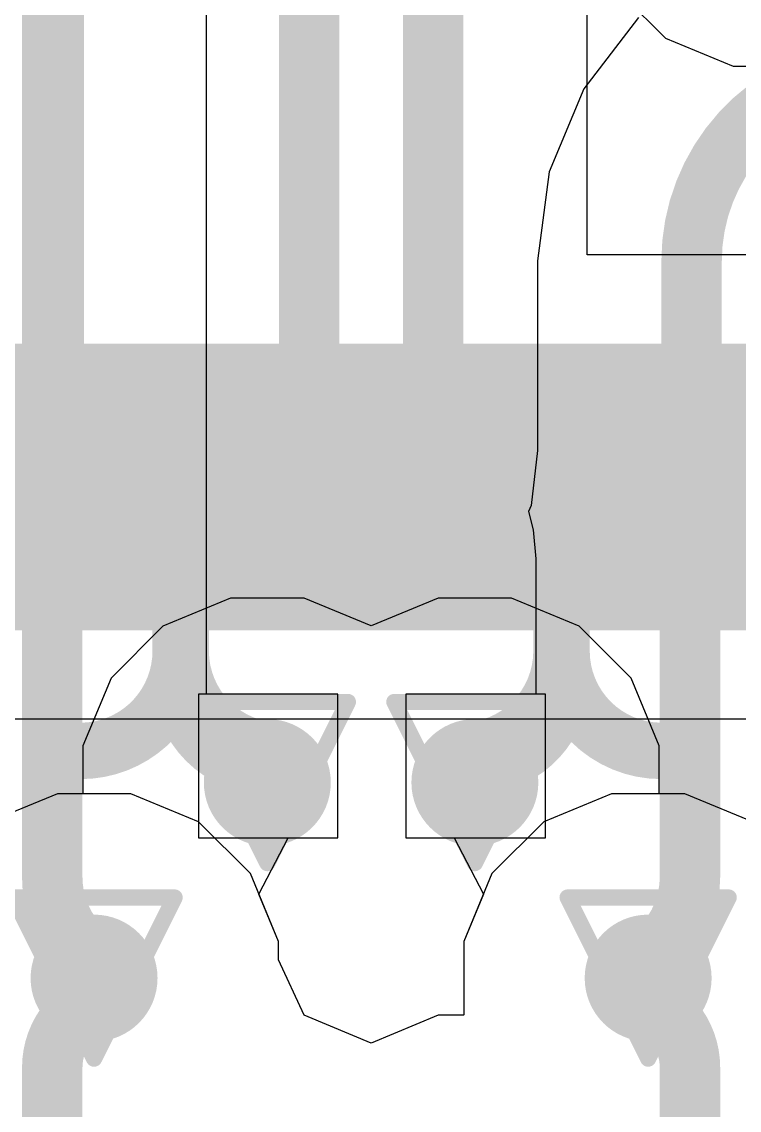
# Model space of a CAD drawing. Header units: inches. Extents: x -5 to 234, y -4 to 104.
# Drawn here: x 55.199 to 57.46, y -0.924 to 2.506 of the extents above; entities that cross this region are included whole.
import ezdxf

# ---------------------------------------------------------------- set-up
doc = ezdxf.new("R2010")
doc.units = ezdxf.units.IN
for name, color, linetype in [('Bottom Layer', 5, 'Continuous'), ('Drill Drawing', 1, 'Continuous'), ('GND', 16, 'Continuous'), ('POWER', 76, 'Continuous'), ('Top Layer', 1, 'Continuous'), ('Top Solder', 216, 'Continuous'), ('Via Holes', 16, 'Continuous')]:
    doc.layers.add(name, color=color, linetype=linetype)

# ---------------------------------------------------------------- blocks, each defined once
blk = doc.blocks.new('DF40C_100DS_0_4V_51__13')
at = {"layer": 'Top Layer'}
for points in [[(-16.10000082, 0.35000057), (-15.90000122, 0.35000057), (-15.90000122, -0.35000057), (-16.10000082, -0.35000057)], [(-15.70000162, 0.35000057), (-15.50000202, 0.35000057), (-15.50000202, -0.35000057), (-15.70000162, -0.35000057)], [(-15.29999988, 0.35000057), (-15.10000028, 0.35000057), (-15.10000028, -0.35000057), (-15.29999988, -0.35000057)], [(-14.90000322, 0.35000057), (-14.70000362, 0.35000057), (-14.70000362, -0.35000057), (-14.90000322, -0.35000057)], [(-14.50000402, 0.34999803), (-14.30000442, 0.34999803), (-14.30000442, -0.35000311), (-14.50000402, -0.35000311)], [(-14.10000228, 0.35000057), (-13.90000268, 0.35000057), (-13.90000268, -0.35000057), (-14.10000228, -0.35000057)]]:
    blk.add_hatch(color=1, dxfattribs=at).paths.add_polyline_path(points)
at = {"layer": 'Top Solder'}
for points in [[(-16.20160082, 0.45160057), (-15.79840122, 0.45160057), (-15.79840122, -0.45160057), (-16.20160082, -0.45160057)], [(-15.80160162, 0.45160057), (-15.39840202, 0.45160057), (-15.39840202, -0.45160057), (-15.80160162, -0.45160057)], [(-15.40159988, 0.45160057), (-14.99840028, 0.45160057), (-14.99840028, -0.45160057), (-15.40159988, -0.45160057)], [(-15.00160322, 0.45160057), (-14.59840362, 0.45160057), (-14.59840362, -0.45160057), (-15.00160322, -0.45160057)], [(-14.60160402, 0.4515980299999999), (-14.19840442, 0.4515980299999999), (-14.19840442, -0.45160311), (-14.60160402, -0.45160311)], [(-14.20160228, 0.45160057), (-13.79840268, 0.45160057), (-13.79840268, -0.45160057), (-14.20160228, -0.45160057)]]:
    blk.add_hatch(color=216, dxfattribs=at).paths.add_polyline_path(points)

msp = doc.modelspace()

# ---------------------------------------------------------------- hatches: boundary and pattern name
at = {"layer": 'Bottom Layer'}
h = msp.add_hatch(color=5, dxfattribs=at)
edge = h.paths.add_edge_path()
edge.add_arc((55.97290812, 0.108204), 0.1999996, 0, 360)
h = msp.add_hatch(color=5, dxfattribs=at)
edge = h.paths.add_edge_path()
edge.add_arc((56.62690986, 0.108204), 0.1999996, 0, 360)
h = msp.add_hatch(color=5, dxfattribs=at)
edge = h.paths.add_edge_path()
edge.add_arc((55.42692242, -0.508), 0.1999996, 0, 360)
h = msp.add_hatch(color=5, dxfattribs=at)
edge = h.paths.add_edge_path()
edge.add_arc((57.17292096, -0.50800254), 0.1999996, 0, 360)
at = {"layer": 'GND'}
h = msp.add_hatch(color=16, dxfattribs=at)
edge = h.paths.add_edge_path()
edge.add_arc((55.97290812, 0.108204), 0.1999996, 0, 360)
h = msp.add_hatch(color=16, dxfattribs=at)
edge = h.paths.add_edge_path()
edge.add_arc((56.62690986, 0.108204), 0.1999996, 0, 360)
h = msp.add_hatch(color=16, dxfattribs=at)
edge = h.paths.add_edge_path()
edge.add_arc((55.42692242, -0.508), 0.1999996, 0, 360)
h = msp.add_hatch(color=16, dxfattribs=at)
edge = h.paths.add_edge_path()
edge.add_arc((57.17292096, -0.50800254), 0.1999996, 0, 360)
at = {"layer": 'POWER'}
h = msp.add_hatch(color=76, dxfattribs=at)
edge = h.paths.add_edge_path()
edge.add_arc((55.97290812, 0.108204), 0.1999996, 0, 360)
h = msp.add_hatch(color=76, dxfattribs=at)
edge = h.paths.add_edge_path()
edge.add_arc((56.62690986, 0.108204), 0.1999996, 0, 360)
h = msp.add_hatch(color=76, dxfattribs=at)
edge = h.paths.add_edge_path()
edge.add_arc((55.42692242, -0.508), 0.1999996, 0, 360)
h = msp.add_hatch(color=76, dxfattribs=at)
edge = h.paths.add_edge_path()
edge.add_arc((57.17292096, -0.50800254), 0.1999996, 0, 360)
at = {"layer": 'Top Layer'}
h = msp.add_hatch(color=1, dxfattribs=at)
edge = h.paths.add_edge_path()
edge.add_arc((55.97290812, 0.108204), 0.1999996, 0, 360)
h = msp.add_hatch(color=1, dxfattribs=at)
edge = h.paths.add_edge_path()
edge.add_arc((56.62690986, 0.108204), 0.1999996, 0, 360)
h = msp.add_hatch(color=1, dxfattribs=at)
edge = h.paths.add_edge_path()
edge.add_arc((55.42692242, -0.508), 0.1999996, 0, 360)
h = msp.add_hatch(color=1, dxfattribs=at)
edge = h.paths.add_edge_path()
edge.add_arc((57.17292096, -0.50800254), 0.1999996, 0, 360)
at = {"layer": 'Via Holes'}
h = msp.add_hatch(color=7, dxfattribs=at)
edge = h.paths.add_edge_path()
edge.add_arc((55.97290812, 0.108204), 0.0999998, 0, 360)
h = msp.add_hatch(color=7, dxfattribs=at)
edge = h.paths.add_edge_path()
edge.add_arc((56.62690986, 0.108204), 0.0999998, 0, 360)
h = msp.add_hatch(color=7, dxfattribs=at)
edge = h.paths.add_edge_path()
edge.add_arc((55.42692242, -0.508), 0.0999998, 0, 360)
h = msp.add_hatch(color=7, dxfattribs=at)
edge = h.paths.add_edge_path()
edge.add_arc((57.17292096, -0.50800254), 0.0999998, 0, 360)

# ---------------------------------------------------------------- linework, layer by layer
at = {"layer": 'Bottom Layer'}
for p, q in [((55.78075204, 0.3868826399999999), (55.78075204, 4.28264828)), ((57.1422784, 2.51951998), (56.96971841999999, 2.29463346)), ((56.96971841999999, 2.29463346), (56.86124518, 2.03275184)), ((56.86124518, 2.03275184), (56.82432374, 1.7523206)), ((56.82432374, 1.7523206), (56.82420436, 1.75171608)), ((56.82420436, 1.75171608), (56.82420436, 1.1546332)), ((56.82420436, 1.1546332), (56.80429838, 0.98153474)), ((56.80429838, 0.98153474), (56.79623895999999, 0.9620808799999999)), ((56.79623895999999, 0.9620808799999999), (56.81104716, 0.9046184599999999)), ((56.81104716, 0.9046184599999999), (56.81909134, 0.8129244600000001)), ((56.81909134, 0.8129244600000001), (56.81909134, 0.3868826399999999)), ((56.19537147999999, 0.3868826399999999), (55.75578891999999, 0.3868826399999999)), ((55.75578891999999, 0.3868826399999999), (55.75578891999999, -0.06561328)), ((56.19537147999999, 0.3868826399999999), (55.78075204, 0.3868826399999999)), ((56.19537147999999, -0.06561328), (56.19537147999999, 0.3868826399999999)), ((56.19537147999999, -0.06561328), (56.19537147999999, 0.3868826399999999)), ((56.84937322, 0.3868826399999999), (56.40979066, 0.3868826399999999)), ((56.40979066, 0.3868826399999999), (56.40979066, -0.06561328)), ((56.81909134, 0.3868826399999999), (56.40979066, 0.3868826399999999)), ((56.40979066, 0.3868826399999999), (56.40979066, -0.06561328)), ((56.84937322, -0.06561328), (56.84937322, 0.3868826399999999)), ((55.75578891999999, -0.06561328), (56.19537147999999, -0.06561328)), ((55.94619748, -0.24341582), (56.03850108, -0.06561328)), ((56.03850108, -0.06561328), (56.19537147999999, -0.06561328)), ((56.40979066, -0.06561328), (56.84937322, -0.06561328)), ((56.40979066, -0.06561328), (56.56134484, -0.06561328)), ((56.56134484, -0.06561328), (56.65364844, -0.24341582)), ((56.00792202, -0.3924325399999999), (55.94619748, -0.24341582)), ((56.65364844, -0.24341582), (56.59192135999999, -0.39243508)), ((56.00792202, -0.45088302), (56.00792202, -0.3924325399999999)), ((56.59192135999999, -0.39243508), (56.59192135999999, -0.62356746)), ((56.08849082, -0.6253530799999999), (56.00792202, -0.45088302)), ((56.1721889, -0.6600266199999999), (56.08849082, -0.6253530799999999)), ((56.51135256, -0.62535562), (56.29992041999999, -0.71293482)), ((56.59072756, -0.62535562), (56.51135256, -0.62535562)), ((56.59192135999999, -0.62356746), (56.59072756, -0.62535562)), ((56.29992041999999, -0.71293482), (56.1721889, -0.6600266199999999))]:
    msp.add_line(p, q, dxfattribs=at)
for points in [[(55.29517262, -0.1899285, 0.1905, 0.1905, 0), (55.29517262, 4.28264828, 0.1905, 0.1905, 0)], [(57.30978378, 1.75171608, 0.1905, 0.1905, -0.4142135623730951), (57.91008229999999, 2.3520146, 0.1905, 0.1905, 0)], [(57.30978378, 0.9620783399999999, 0.1905, 0.1905, 0), (57.30978378, 1.75171608, 0.1905, 0.1905, 0)], [(57.30467076, 0.8734044, 0.1905, 0.1905, 0), (57.30908273999999, 0.94487492, 0.1905, 0.1905, 0)], [(57.30908273999999, 0.94487492, 0.1905, 0.1905, 0), (57.30942055999999, 0.9503359199999999, 0.1905, 0.1905, 0)], [(57.30978378, 0.9620783399999999, 0.1905, 0.1905, -0.01542107613620443), (57.30942055999999, 0.9503359199999999, 0.1905, 0.1905, 0)], [(57.30467076, -0.18993104, 0.1905, 0.1905, 0), (57.30467076, 0.8734044, 0.1905, 0.1905, 0)], [(55.38683613999999, -0.41122346, 0.1905, 0.1905, -0.198912367379658), (55.29517262, -0.1899285, 0.1905, 0.1905, 0)], [(57.30467076, -0.18993104, 0.1905, 0.1905, -0.198912367379658), (57.21300724, -0.411226, 0.1905, 0.1905, 0)], [(55.38683613999999, -0.41122346, 0.1905, 0.1905, -0.198912367379658), (55.42692242, -0.508, 0.1905, 0.1905, 0)], [(57.17292096, -0.50800254, 0.1905, 0.1905, -0.198912367379658), (57.21300724, -0.411226, 0.1905, 0.1905, 0)]]:
    msp.add_lwpolyline(points, format="xyseb", dxfattribs=at)
for points in [[(57.26215878, 1.75171608, 0.09524999999999999, 0.09524999999999999, 1), (57.35740878, 1.75171608, 0.09524999999999999, 0.09524999999999999, 1)], [(57.26215878, 1.75171608, 0.09524999999999999, 0.09524999999999999, 1), (57.35740878, 1.75171608, 0.09524999999999999, 0.09524999999999999, 1)], [(57.26145774, 0.94487492, 0.09524999999999999, 0.09524999999999999, 1), (57.35670774, 0.94487492, 0.09524999999999999, 0.09524999999999999, 1)], [(57.26145774, 0.94487492, 0.09524999999999999, 0.09524999999999999, 1), (57.35670774, 0.94487492, 0.09524999999999999, 0.09524999999999999, 1)], [(57.26179556, 0.9503359199999999, 0.09524999999999999, 0.09524999999999999, 1), (57.35704556, 0.9503359199999999, 0.09524999999999999, 0.09524999999999999, 1)], [(57.26179556, 0.9503359199999999, 0.09524999999999999, 0.09524999999999999, 1), (57.35704556, 0.9503359199999999, 0.09524999999999999, 0.09524999999999999, 1)], [(57.26215878, 0.9620783399999999, 0.09524999999999999, 0.09524999999999999, 1), (57.35740878, 0.9620783399999999, 0.09524999999999999, 0.09524999999999999, 1)], [(57.26215878, 0.9620783399999999, 0.09524999999999999, 0.09524999999999999, 1), (57.35740878, 0.9620783399999999, 0.09524999999999999, 0.09524999999999999, 1)], [(57.25704576, 0.8734044, 0.09524999999999999, 0.09524999999999999, 1), (57.35229576, 0.8734044, 0.09524999999999999, 0.09524999999999999, 1)], [(57.25704576, 0.8734044, 0.09524999999999999, 0.09524999999999999, 1), (57.35229576, 0.8734044, 0.09524999999999999, 0.09524999999999999, 1)], [(55.24754762, -0.1899285, 0.09524999999999999, 0.09524999999999999, 1), (55.34279762, -0.1899285, 0.09524999999999999, 0.09524999999999999, 1)], [(55.24754762, -0.1899285, 0.09524999999999999, 0.09524999999999999, 1), (55.34279762, -0.1899285, 0.09524999999999999, 0.09524999999999999, 1)], [(57.25704576, -0.18993104, 0.09524999999999999, 0.09524999999999999, 1), (57.35229576, -0.18993104, 0.09524999999999999, 0.09524999999999999, 1)], [(57.25704576, -0.18993104, 0.09524999999999999, 0.09524999999999999, 1), (57.35229576, -0.18993104, 0.09524999999999999, 0.09524999999999999, 1)], [(55.33921114, -0.41122346, 0.09524999999999999, 0.09524999999999999, 1), (55.43446114, -0.41122346, 0.09524999999999999, 0.09524999999999999, 1)], [(55.33921114, -0.41122346, 0.09524999999999999, 0.09524999999999999, 1), (55.43446114, -0.41122346, 0.09524999999999999, 0.09524999999999999, 1)], [(57.16538224, -0.411226, 0.09524999999999999, 0.09524999999999999, 1), (57.26063223999999, -0.411226, 0.09524999999999999, 0.09524999999999999, 1)], [(57.16538224, -0.411226, 0.09524999999999999, 0.09524999999999999, 1), (57.26063223999999, -0.411226, 0.09524999999999999, 0.09524999999999999, 1)], [(55.37929741999999, -0.508, 0.09524999999999999, 0.09524999999999999, 1), (55.47454741999999, -0.508, 0.09524999999999999, 0.09524999999999999, 1)], [(57.12529596, -0.50800254, 0.09524999999999999, 0.09524999999999999, 1), (57.22054596, -0.50800254, 0.09524999999999999, 0.09524999999999999, 1)]]:
    msp.add_lwpolyline(points, format="xyseb", close=True, dxfattribs=at)
at = {"layer": 'Drill Drawing'}
for points in [[(55.71890811999999, 0.362204, 0.0508, 0.0508, 0), (56.22690812, 0.362204, 0.0508, 0.0508, 0)], [(55.71890811999999, 0.362204, 0.0508, 0.0508, 0), (55.97290812, -0.145796, 0.0508, 0.0508, 0)], [(55.97290812, -0.145796, 0.0508, 0.0508, 0), (56.22690812, 0.362204, 0.0508, 0.0508, 0)], [(56.37290985999999, 0.362204, 0.0508, 0.0508, 0), (56.88090986, 0.362204, 0.0508, 0.0508, 0)], [(56.37290985999999, 0.362204, 0.0508, 0.0508, 0), (56.62690986, -0.145796, 0.0508, 0.0508, 0)], [(56.62690986, -0.145796, 0.0508, 0.0508, 0), (56.88090986, 0.362204, 0.0508, 0.0508, 0)], [(55.17292242, -0.254, 0.0508, 0.0508, 0), (55.68092242, -0.254, 0.0508, 0.0508, 0)], [(55.17292242, -0.254, 0.0508, 0.0508, 0), (55.42692242, -0.7619999999999999, 0.0508, 0.0508, 0)], [(55.42692242, -0.7619999999999999, 0.0508, 0.0508, 0), (55.68092242, -0.254, 0.0508, 0.0508, 0)], [(56.91892095999999, -0.25400254, 0.0508, 0.0508, 0), (57.42692096, -0.25400254, 0.0508, 0.0508, 0)], [(56.91892095999999, -0.25400254, 0.0508, 0.0508, 0), (57.17292096, -0.7620025399999999, 0.0508, 0.0508, 0)], [(57.17292096, -0.7620025399999999, 0.0508, 0.0508, 0), (57.42692096, -0.25400254, 0.0508, 0.0508, 0)]]:
    msp.add_lwpolyline(points, format="xyseb", dxfattribs=at)
for points in [[(55.70620811999999, 0.362204, 0.0254, 0.0254, 1), (55.73160812, 0.362204, 0.0254, 0.0254, 1)], [(55.70620811999999, 0.362204, 0.0254, 0.0254, 1), (55.73160812, 0.362204, 0.0254, 0.0254, 1)], [(56.21420812, 0.362204, 0.0254, 0.0254, 1), (56.23960812, 0.362204, 0.0254, 0.0254, 1)], [(56.21420812, 0.362204, 0.0254, 0.0254, 1), (56.23960812, 0.362204, 0.0254, 0.0254, 1)], [(56.36020986, 0.362204, 0.0254, 0.0254, 1), (56.38560986, 0.362204, 0.0254, 0.0254, 1)], [(56.36020986, 0.362204, 0.0254, 0.0254, 1), (56.38560986, 0.362204, 0.0254, 0.0254, 1)], [(56.86820985999999, 0.362204, 0.0254, 0.0254, 1), (56.89360986, 0.362204, 0.0254, 0.0254, 1)], [(56.86820985999999, 0.362204, 0.0254, 0.0254, 1), (56.89360986, 0.362204, 0.0254, 0.0254, 1)], [(55.96020812, -0.145796, 0.0254, 0.0254, 1), (55.98560811999999, -0.145796, 0.0254, 0.0254, 1)], [(55.96020812, -0.145796, 0.0254, 0.0254, 1), (55.98560811999999, -0.145796, 0.0254, 0.0254, 1)], [(56.61420986, -0.145796, 0.0254, 0.0254, 1), (56.63960985999999, -0.145796, 0.0254, 0.0254, 1)], [(56.61420986, -0.145796, 0.0254, 0.0254, 1), (56.63960985999999, -0.145796, 0.0254, 0.0254, 1)], [(55.66822241999999, -0.254, 0.0254, 0.0254, 1), (55.69362241999999, -0.254, 0.0254, 0.0254, 1)], [(55.66822241999999, -0.254, 0.0254, 0.0254, 1), (55.69362241999999, -0.254, 0.0254, 0.0254, 1)], [(56.90622095999999, -0.25400254, 0.0254, 0.0254, 1), (56.93162096, -0.25400254, 0.0254, 0.0254, 1)], [(56.90622095999999, -0.25400254, 0.0254, 0.0254, 1), (56.93162096, -0.25400254, 0.0254, 0.0254, 1)], [(57.41422095999999, -0.25400254, 0.0254, 0.0254, 1), (57.43962096, -0.25400254, 0.0254, 0.0254, 1)], [(57.41422095999999, -0.25400254, 0.0254, 0.0254, 1), (57.43962096, -0.25400254, 0.0254, 0.0254, 1)], [(55.41422242, -0.7619999999999999, 0.0254, 0.0254, 1), (55.43962242, -0.7619999999999999, 0.0254, 0.0254, 1)], [(55.41422242, -0.7619999999999999, 0.0254, 0.0254, 1), (55.43962242, -0.7619999999999999, 0.0254, 0.0254, 1)], [(57.16022096, -0.7620025399999999, 0.0254, 0.0254, 1), (57.18562095999999, -0.7620025399999999, 0.0254, 0.0254, 1)], [(57.16022096, -0.7620025399999999, 0.0254, 0.0254, 1), (57.18562095999999, -0.7620025399999999, 0.0254, 0.0254, 1)]]:
    msp.add_lwpolyline(points, format="xyseb", close=True, dxfattribs=at)
at = {"layer": 'GND'}
for p, q in [((55.31135496, 0.0729996), (55.09992282, -0.0145796)), ((55.54248988, 0.0729996), (55.31135496, 0.0729996)), ((55.75603275999999, -0.01545336), (55.54248988, 0.0729996)), ((57.0573535, 0.07299705999999999), (56.84381061999999, -0.0154559)), ((57.28848841999999, 0.07299705999999999), (57.0573535, 0.07299705999999999)), ((57.49992055999999, -0.01458214), (57.28848841999999, 0.07299705999999999)), ((55.91946906, -0.17888966), (55.75603275999999, -0.01545336)), ((56.84381061999999, -0.0154559), (56.68037432, -0.1788922)), ((56.00792202, -0.3924325399999999), (55.91946906, -0.17888966)), ((56.68037432, -0.1788922), (56.59192135999999, -0.39243508)), ((56.00792202, -0.45088302), (56.00792202, -0.3924325399999999)), ((56.59192135999999, -0.39243508), (56.59192135999999, -0.62356746)), ((56.08849082, -0.6253530799999999), (56.00792202, -0.45088302)), ((56.1721889, -0.6600266199999999), (56.08849082, -0.6253530799999999)), ((56.51135256, -0.62535562), (56.29992041999999, -0.71293482)), ((56.59072756, -0.62535562), (56.51135256, -0.62535562)), ((56.59192135999999, -0.62356746), (56.59072756, -0.62535562)), ((56.29992041999999, -0.71293482), (56.1721889, -0.6600266199999999))]:
    msp.add_line(p, q, dxfattribs=at)
at = {"layer": 'POWER'}
for p, q in [((57.06385336, 2.61728966), (57.22728966, 2.45385336)), ((57.22728966, 2.45385336), (57.44083253999999, 2.3654004)), ((57.44083253999999, 2.3654004), (57.67196745999999, 2.3654004)), ((55.85734066, 0.6892035999999999), (55.64379777999999, 0.6007506399999999)), ((56.08847557999999, 0.6892035999999999), (55.85734066, 0.6892035999999999)), ((56.29990771999999, 0.6016244), (56.08847557999999, 0.6892035999999999)), ((56.5113424, 0.6892035999999999), (56.29990771999999, 0.6016244)), ((56.74247731999999, 0.6892035999999999), (56.5113424, 0.6892035999999999)), ((56.9560202, 0.6007506399999999), (56.74247731999999, 0.6892035999999999)), ((55.64379777999999, 0.6007506399999999), (55.48036148, 0.43731434)), ((57.11945649999999, 0.43731434), (56.9560202, 0.6007506399999999)), ((55.48036148, 0.43731434), (55.39190851999999, 0.22377146)), ((57.20790946, 0.22377146), (57.11945649999999, 0.43731434)), ((55.39190851999999, 0.22377146), (55.39190851999999, 0.0729996)), ((57.20790946, 0.07299705999999999), (57.20790946, 0.22377146)), ((55.31135496, 0.0729996), (55.09992282, -0.0145796)), ((55.39190851999999, 0.0729996), (55.31135496, 0.0729996)), ((57.28848841999999, 0.07299705999999999), (57.20790946, 0.07299705999999999)), ((57.49992055999999, -0.01458214), (57.28848841999999, 0.07299705999999999))]:
    msp.add_line(p, q, dxfattribs=at)
at = {"layer": 'Top Layer'}
for p, q in [((56.98075218, 1.770888), (56.98075218, 3.67321592)), ((58.58072103999999, 1.770888), (56.98075218, 1.770888)), ((52.98098877999999, 0.3088894), (60.42081387999999, 0.3088894)), ((55.31135496, 0.0729996), (55.09992282, -0.0145796)), ((55.54248988, 0.0729996), (55.31135496, 0.0729996)), ((55.75603275999999, -0.01545336), (55.54248988, 0.0729996)), ((57.0573535, 0.07299705999999999), (56.84381061999999, -0.0154559)), ((57.28848841999999, 0.07299705999999999), (57.0573535, 0.07299705999999999)), ((57.49992055999999, -0.01458214), (57.28848841999999, 0.07299705999999999)), ((55.91946906, -0.17888966), (55.75603275999999, -0.01545336)), ((56.84381061999999, -0.0154559), (56.68037432, -0.1788922)), ((56.00792202, -0.3924325399999999), (55.91946906, -0.17888966)), ((56.68037432, -0.1788922), (56.59192135999999, -0.39243508)), ((56.00792202, -0.45088302), (56.00792202, -0.3924325399999999)), ((56.59192135999999, -0.39243508), (56.59192135999999, -0.62356746)), ((56.08849082, -0.6253530799999999), (56.00792202, -0.45088302)), ((56.1721889, -0.6600266199999999), (56.08849082, -0.6253530799999999)), ((56.51135256, -0.62535562), (56.29992041999999, -0.71293482)), ((56.59072756, -0.62535562), (56.51135256, -0.62535562)), ((56.59192135999999, -0.62356746), (56.59072756, -0.62535562)), ((56.29992041999999, -0.71293482), (56.1721889, -0.6600266199999999))]:
    msp.add_line(p, q, dxfattribs=at)
for points in [[(55.29991733999999, 1.07982258, 0.1905, 0.1905, 0), (55.29991733999999, 5.69596524, 0.1905, 0.1905, 0)], [(56.10467316, 1.07982258, 0.1905, 0.1905, 0), (56.10467316, 3.6890071, 0.1905, 0.1905, 0)], [(56.49517276, 1.07982258, 0.1905, 0.1905, 0), (56.49517276, 3.6890071, 0.1905, 0.1905, 0)], [(55.69991654, 0.5227497799999999, 0.1778, 0.1778, 0), (55.69991654, 1.02902258, 0.1778, 0.1778, 0)], [(56.89991413999999, 0.52274724, 0.1778, 0.1778, 0), (56.89991413999999, 1.02902004, 0.1778, 0.1778, 0)], [(55.69991654, 0.40659558, 0.1778, 0.1778, 0), (55.69991654, 0.54814978, 0.1778, 0.1778, 0)], [(56.89991413999999, 0.40660828, 0.1778, 0.1778, 0), (56.89991413999999, 0.5481472399999999, 0.1778, 0.1778, 0)], [(55.69991654, 0.5227497799999999, 0.1778, 0.1778, -0.4142135623730951), (55.38507592, 0.20790916, 0.1778, 0.1778, 0)], [(56.01475715999999, 0.20790916, 0.1778, 0.1778, -0.4142135623730951), (55.69991654, 0.5227497799999999, 0.1778, 0.1778, 0)], [(56.89991413999999, 0.52274724, 0.1778, 0.1778, -0.4142135623730951), (56.58507352, 0.20790662, 0.1778, 0.1778, 0)], [(57.21475476, 0.20790662, 0.1778, 0.1778, -0.4142135623730951), (56.89991413999999, 0.52274724, 0.1778, 0.1778, 0)], [(55.97290812, 0.159004, 0.1778, 0.1778, -0.4142135623730951), (55.69991654, 0.43199558, 0.1778, 0.1778, 0)], [(56.89991413999999, 0.43200828, 0.1778, 0.1778, -0.4142135623730951), (56.62690986, 0.159004, 0.1778, 0.1778, 0)], [(55.42692242, -0.508, 0.1905, 0.1905, -0.1985616833215162), (55.38696568, -0.6046469999999999, 0.1905, 0.1905, 0)], [(57.2128777, -0.6046495399999999, 0.1905, 0.1905, -0.1985616833215162), (57.17292096, -0.50800254, 0.1905, 0.1905, 0)], [(55.36104752, -0.63056516, 0.1905, 0.1905, 0), (55.38683613999999, -0.60477654, 0.1905, 0.1905, 0)], [(55.38683613999999, -0.60477654, 0.1905, 0.1905, 0), (55.38696568, -0.6046469999999999, 0.1905, 0.1905, 0)], [(55.38696568, -0.6046469999999999, 0.1905, 0.1905, -0.000334636698805013), (55.38683613999999, -0.60477654, 0.1905, 0.1905, 0)], [(57.2128777, -0.6046495399999999, 0.1905, 0.1905, 0), (57.21300724, -0.60477908, 0.1905, 0.1905, 0)], [(57.21300724, -0.60477908, 0.1905, 0.1905, -0.0003346366988049019), (57.2128777, -0.6046495399999999, 0.1905, 0.1905, 0)], [(57.21300724, -0.60477908, 0.1905, 0.1905, 0), (57.23879586, -0.6305677, 0.1905, 0.1905, 0)], [(55.29517262, -0.7896021799999999, 0.1905, 0.1905, -0.198912367379658), (55.36104752, -0.63056516, 0.1905, 0.1905, 0)], [(57.23879586, -0.6305677, 0.1905, 0.1905, -0.198912367379658), (57.30467076, -0.78960472, 0.1905, 0.1905, 0)], [(55.29517262, -1.99542654, 0.1905, 0.1905, 0), (55.29517262, -0.7896021799999999, 0.1905, 0.1905, 0)], [(57.30467076, -1.99542654, 0.1905, 0.1905, 0), (57.30467076, -0.78960472, 0.1905, 0.1905, 0)]]:
    msp.add_lwpolyline(points, format="xyseb", dxfattribs=at)
for points in [[(55.25229233999999, 1.07982258, 0.09524999999999999, 0.09524999999999999, 1), (55.34754234, 1.07982258, 0.09524999999999999, 0.09524999999999999, 1)], [(56.05704815999999, 1.07982258, 0.09524999999999999, 0.09524999999999999, 1), (56.15229816, 1.07982258, 0.09524999999999999, 0.09524999999999999, 1)], [(56.44754775999999, 1.07982258, 0.09524999999999999, 0.09524999999999999, 1), (56.54279776, 1.07982258, 0.09524999999999999, 0.09524999999999999, 1)], [(55.65546653999999, 1.02902258, 0.08889999999999999, 0.08889999999999999, 1), (55.74436654, 1.02902258, 0.08889999999999999, 0.08889999999999999, 1)], [(56.85546414, 1.02902004, 0.08889999999999999, 0.08889999999999999, 1), (56.94436414, 1.02902004, 0.08889999999999999, 0.08889999999999999, 1)], [(55.65546653999999, 0.54814978, 0.08889999999999999, 0.08889999999999999, 1), (55.74436654, 0.54814978, 0.08889999999999999, 0.08889999999999999, 1)], [(56.85546414, 0.5481472399999999, 0.08889999999999999, 0.08889999999999999, 1), (56.94436414, 0.5481472399999999, 0.08889999999999999, 0.08889999999999999, 1)], [(55.65546653999999, 0.5227497799999999, 0.08889999999999999, 0.08889999999999999, 1), (55.74436654, 0.5227497799999999, 0.08889999999999999, 0.08889999999999999, 1)], [(55.65546653999999, 0.5227497799999999, 0.08889999999999999, 0.08889999999999999, 1), (55.74436654, 0.5227497799999999, 0.08889999999999999, 0.08889999999999999, 1)], [(55.65546653999999, 0.5227497799999999, 0.08889999999999999, 0.08889999999999999, 1), (55.74436654, 0.5227497799999999, 0.08889999999999999, 0.08889999999999999, 1)], [(56.85546414, 0.52274724, 0.08889999999999999, 0.08889999999999999, 1), (56.94436414, 0.52274724, 0.08889999999999999, 0.08889999999999999, 1)], [(56.85546414, 0.52274724, 0.08889999999999999, 0.08889999999999999, 1), (56.94436414, 0.52274724, 0.08889999999999999, 0.08889999999999999, 1)], [(56.85546414, 0.52274724, 0.08889999999999999, 0.08889999999999999, 1), (56.94436414, 0.52274724, 0.08889999999999999, 0.08889999999999999, 1)], [(55.65546653999999, 0.43199558, 0.08889999999999999, 0.08889999999999999, 1), (55.74436654, 0.43199558, 0.08889999999999999, 0.08889999999999999, 1)], [(56.85546414, 0.43200828, 0.08889999999999999, 0.08889999999999999, 1), (56.94436414, 0.43200828, 0.08889999999999999, 0.08889999999999999, 1)], [(55.65546653999999, 0.40659558, 0.08889999999999999, 0.08889999999999999, 1), (55.74436654, 0.40659558, 0.08889999999999999, 0.08889999999999999, 1)], [(56.85546414, 0.40660828, 0.08889999999999999, 0.08889999999999999, 1), (56.94436414, 0.40660828, 0.08889999999999999, 0.08889999999999999, 1)], [(55.34062592, 0.20790916, 0.08889999999999999, 0.08889999999999999, 1), (55.42952592, 0.20790916, 0.08889999999999999, 0.08889999999999999, 1)], [(55.97030716, 0.20790916, 0.08889999999999999, 0.08889999999999999, 1), (56.05920715999999, 0.20790916, 0.08889999999999999, 0.08889999999999999, 1)], [(56.54062351999999, 0.20790662, 0.08889999999999999, 0.08889999999999999, 1), (56.62952352, 0.20790662, 0.08889999999999999, 0.08889999999999999, 1)], [(57.17030475999999, 0.20790662, 0.08889999999999999, 0.08889999999999999, 1), (57.25920476, 0.20790662, 0.08889999999999999, 0.08889999999999999, 1)], [(55.92845811999999, 0.159004, 0.08889999999999999, 0.08889999999999999, 1), (56.01735812, 0.159004, 0.08889999999999999, 0.08889999999999999, 1)], [(56.58245985999999, 0.159004, 0.08889999999999999, 0.08889999999999999, 1), (56.67135986, 0.159004, 0.08889999999999999, 0.08889999999999999, 1)], [(55.37929741999999, -0.508, 0.09524999999999999, 0.09524999999999999, 1), (55.47454741999999, -0.508, 0.09524999999999999, 0.09524999999999999, 1)], [(57.12529596, -0.50800254, 0.09524999999999999, 0.09524999999999999, 1), (57.22054596, -0.50800254, 0.09524999999999999, 0.09524999999999999, 1)], [(55.33921114, -0.60477654, 0.09524999999999999, 0.09524999999999999, 1), (55.43446114, -0.60477654, 0.09524999999999999, 0.09524999999999999, 1)], [(55.33921114, -0.60477654, 0.09524999999999999, 0.09524999999999999, 1), (55.43446114, -0.60477654, 0.09524999999999999, 0.09524999999999999, 1)], [(55.33921114, -0.60477654, 0.09524999999999999, 0.09524999999999999, 1), (55.43446114, -0.60477654, 0.09524999999999999, 0.09524999999999999, 1)], [(55.33934067999999, -0.6046469999999999, 0.09524999999999999, 0.09524999999999999, 1), (55.43459068, -0.6046469999999999, 0.09524999999999999, 0.09524999999999999, 1)], [(55.33934067999999, -0.6046469999999999, 0.09524999999999999, 0.09524999999999999, 1), (55.43459068, -0.6046469999999999, 0.09524999999999999, 0.09524999999999999, 1)], [(55.33934067999999, -0.6046469999999999, 0.09524999999999999, 0.09524999999999999, 1), (55.43459068, -0.6046469999999999, 0.09524999999999999, 0.09524999999999999, 1)], [(57.1652527, -0.6046495399999999, 0.09524999999999999, 0.09524999999999999, 1), (57.2605027, -0.6046495399999999, 0.09524999999999999, 0.09524999999999999, 1)], [(57.1652527, -0.6046495399999999, 0.09524999999999999, 0.09524999999999999, 1), (57.2605027, -0.6046495399999999, 0.09524999999999999, 0.09524999999999999, 1)], [(57.1652527, -0.6046495399999999, 0.09524999999999999, 0.09524999999999999, 1), (57.2605027, -0.6046495399999999, 0.09524999999999999, 0.09524999999999999, 1)], [(57.16538224, -0.60477908, 0.09524999999999999, 0.09524999999999999, 1), (57.26063223999999, -0.60477908, 0.09524999999999999, 0.09524999999999999, 1)], [(57.16538224, -0.60477908, 0.09524999999999999, 0.09524999999999999, 1), (57.26063223999999, -0.60477908, 0.09524999999999999, 0.09524999999999999, 1)], [(57.16538224, -0.60477908, 0.09524999999999999, 0.09524999999999999, 1), (57.26063223999999, -0.60477908, 0.09524999999999999, 0.09524999999999999, 1)], [(55.31342252, -0.63056516, 0.09524999999999999, 0.09524999999999999, 1), (55.40867251999999, -0.63056516, 0.09524999999999999, 0.09524999999999999, 1)], [(55.31342252, -0.63056516, 0.09524999999999999, 0.09524999999999999, 1), (55.40867251999999, -0.63056516, 0.09524999999999999, 0.09524999999999999, 1)], [(57.19117085999999, -0.6305677, 0.09524999999999999, 0.09524999999999999, 1), (57.28642085999999, -0.6305677, 0.09524999999999999, 0.09524999999999999, 1)], [(57.19117085999999, -0.6305677, 0.09524999999999999, 0.09524999999999999, 1), (57.28642085999999, -0.6305677, 0.09524999999999999, 0.09524999999999999, 1)], [(55.24754762, -0.7896021799999999, 0.09524999999999999, 0.09524999999999999, 1), (55.34279762, -0.7896021799999999, 0.09524999999999999, 0.09524999999999999, 1)], [(55.24754762, -0.7896021799999999, 0.09524999999999999, 0.09524999999999999, 1), (55.34279762, -0.7896021799999999, 0.09524999999999999, 0.09524999999999999, 1)], [(57.25704576, -0.78960472, 0.09524999999999999, 0.09524999999999999, 1), (57.35229576, -0.78960472, 0.09524999999999999, 0.09524999999999999, 1)], [(57.25704576, -0.78960472, 0.09524999999999999, 0.09524999999999999, 1), (57.35229576, -0.78960472, 0.09524999999999999, 0.09524999999999999, 1)]]:
    msp.add_lwpolyline(points, format="xyseb", close=True, dxfattribs=at)

# ---------------------------------------------------------------- block references
msp.add_blockref('DF40C_100DS_0_4V_51__13', (71.29998694, 1.0398887))

doc.saveas('drawing.dxf')
